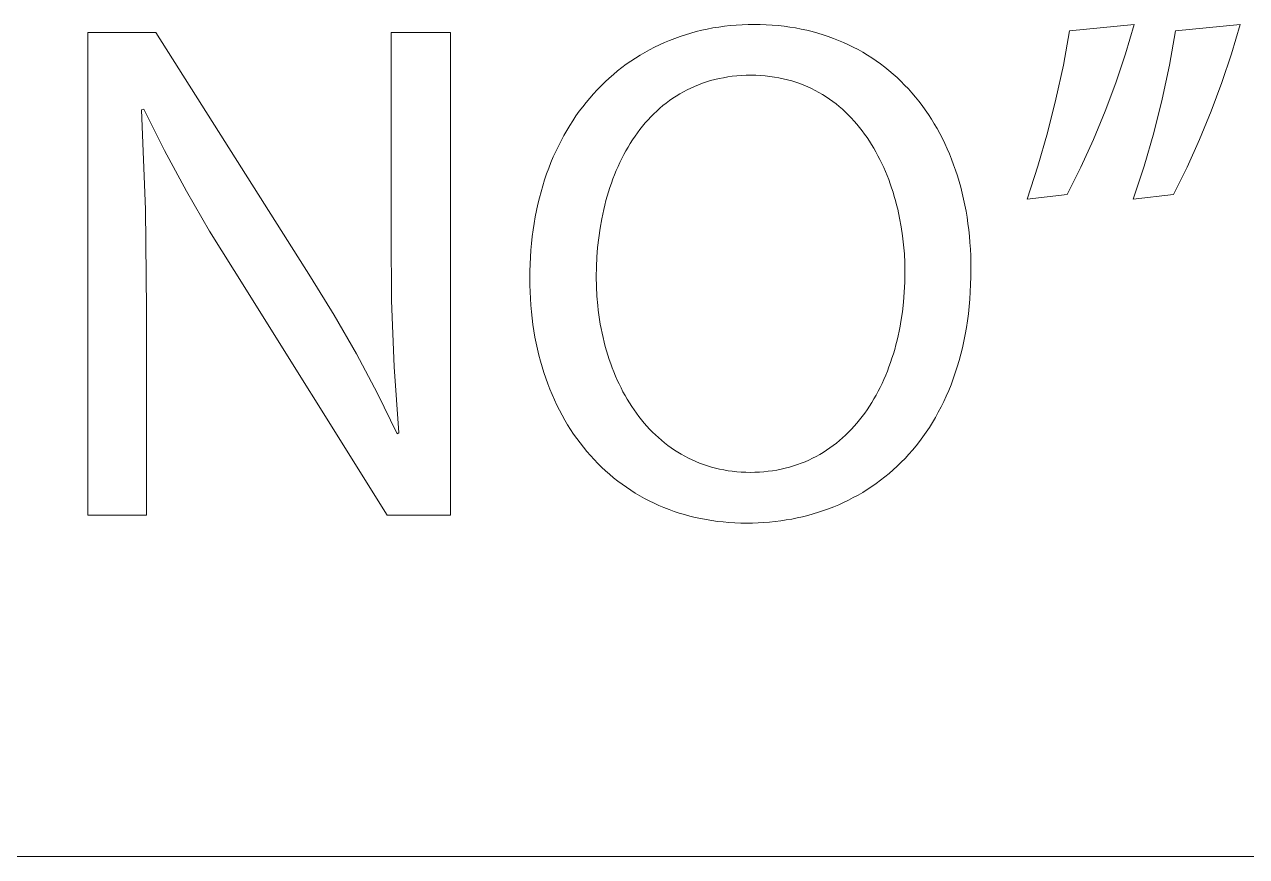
# Model space of a CAD drawing. Header units: millimetres. Extents: x -1283 to 2747, y -259 to 2557.
# Drawn here: x 1832.7 to 1901.5, y -258.7 to -211.9 of the extents above; entities that cross this region are included whole.
import ezdxf

# ---------------------------------------------------------------- set-up
doc = ezdxf.new("R2010")
doc.units = ezdxf.units.MM
doc.header["$MEASUREMENT"] = 0
doc.layers.add('Domyślny', color=7, linetype='Continuous', true_color=0x000000)

msp = doc.modelspace()

# ---------------------------------------------------------------- linework, layer by layer
at = {"layer": 'Domyślny', "color": 18, "lineweight": 15, "true_color": 0x000000}
for p, q in [((1872.088, -211.955), (1872.416, -211.918)), ((1872.416, -211.918), (1872.746, -211.889)), ((1872.746, -211.889), (1873.08, -211.869)), ((1873.08, -211.869), (1873.417, -211.856)), ((1873.417, -211.856), (1873.756, -211.852)), ((1873.756, -211.852), (1874.102, -211.857)), ((1874.102, -211.857), (1874.444, -211.869)), ((1874.444, -211.869), (1874.782, -211.89)), ((1874.782, -211.89), (1875.116, -211.918)), ((1875.116, -211.918), (1875.447, -211.955)), ((1891.526, -212.22), (1895.15, -211.858)), ((1895.15, -211.858), (1894.663, -213.503)), ((1897.485, -212.22), (1901.122, -211.858)), ((1901.122, -211.858), (1900.634, -213.502)), ((1836.247, -239.485), (1836.247, -212.309)), ((1836.247, -212.309), (1840.072, -212.309)), ((1840.072, -212.309), (1848.782, -226.065)), ((1853.331, -223.676), (1853.331, -212.309)), ((1853.331, -212.309), (1856.66, -212.309)), ((1856.66, -212.309), (1856.66, -239.485)), ((1869.294, -212.636), (1869.59, -212.529)), ((1869.59, -212.529), (1869.89, -212.431)), ((1869.89, -212.431), (1870.193, -212.34)), ((1870.193, -212.34), (1870.5, -212.256)), ((1870.5, -212.256), (1870.811, -212.18)), ((1870.811, -212.18), (1871.125, -212.112)), ((1871.125, -212.112), (1871.443, -212.052)), ((1871.443, -212.052), (1871.764, -211.999)), ((1871.764, -211.999), (1872.088, -211.955)), ((1875.447, -211.955), (1875.772, -212)), ((1875.772, -212), (1876.094, -212.052)), ((1876.094, -212.052), (1876.412, -212.113)), ((1876.412, -212.113), (1876.725, -212.181)), ((1876.725, -212.181), (1877.034, -212.257)), ((1877.034, -212.257), (1877.339, -212.34)), ((1877.339, -212.34), (1877.639, -212.431)), ((1877.639, -212.431), (1877.935, -212.529)), ((1877.935, -212.529), (1878.226, -212.635)), ((1891.171, -214.144), (1891.526, -212.22)), ((1897.142, -214.146), (1897.485, -212.22)), ((1867.604, -213.427), (1867.875, -213.277)), ((1867.875, -213.277), (1868.151, -213.134)), ((1868.151, -213.134), (1868.43, -212.999)), ((1868.43, -212.999), (1868.714, -212.87)), ((1868.714, -212.87), (1869.002, -212.749)), ((1869.002, -212.749), (1869.294, -212.636)), ((1878.226, -212.635), (1878.513, -212.748)), ((1878.513, -212.748), (1878.795, -212.868)), ((1878.795, -212.868), (1879.073, -212.995)), ((1879.073, -212.995), (1879.346, -213.129)), ((1879.346, -213.129), (1879.614, -213.271)), ((1879.614, -213.271), (1879.877, -213.419)), ((1866.564, -214.096), (1866.817, -213.918)), ((1866.817, -213.918), (1867.075, -213.747)), ((1867.075, -213.747), (1867.337, -213.583)), ((1867.337, -213.583), (1867.604, -213.427)), ((1879.877, -213.419), (1880.136, -213.574)), ((1880.136, -213.574), (1880.39, -213.735)), ((1880.39, -213.735), (1880.638, -213.904)), ((1880.638, -213.904), (1880.882, -214.079)), ((1894.663, -213.503), (1894.119, -215.131)), ((1900.634, -213.502), (1900.091, -215.13)), ((1865.599, -214.874), (1865.833, -214.67)), ((1865.833, -214.67), (1866.072, -214.472)), ((1866.072, -214.472), (1866.315, -214.28)), ((1866.315, -214.28), (1866.564, -214.096)), ((1880.882, -214.079), (1881.121, -214.26)), ((1881.121, -214.26), (1881.354, -214.448)), ((1881.354, -214.448), (1881.582, -214.643)), ((1881.582, -214.643), (1881.806, -214.843)), ((1890.755, -216.055), (1891.171, -214.144)), ((1896.732, -216.058), (1897.142, -214.146)), ((1864.928, -215.527), (1865.146, -215.303)), ((1865.146, -215.303), (1865.37, -215.085)), ((1865.37, -215.085), (1865.599, -214.874)), ((1870.406, -215.337), (1870.192, -215.433)), ((1870.625, -215.247), (1870.406, -215.337)), ((1870.848, -215.164), (1870.625, -215.247)), ((1871.076, -215.087), (1870.848, -215.164)), ((1871.307, -215.017), (1871.076, -215.087)), ((1871.543, -214.954), (1871.307, -215.017)), ((1871.783, -214.898), (1871.543, -214.954)), ((1872.027, -214.849), (1871.783, -214.898)), ((1872.276, -214.807), (1872.027, -214.849)), ((1872.529, -214.773), (1872.276, -214.807)), ((1872.786, -214.746), (1872.529, -214.773)), ((1873.047, -214.727), (1872.786, -214.746)), ((1873.312, -214.715), (1873.047, -214.727)), ((1873.582, -214.711), (1873.312, -214.715)), ((1873.854, -214.715), (1873.582, -214.711)), ((1874.123, -214.727), (1873.854, -214.715)), ((1874.386, -214.748), (1874.123, -214.727)), ((1874.646, -214.776), (1874.386, -214.748)), ((1874.9, -214.812), (1874.646, -214.776)), ((1875.151, -214.855), (1874.9, -214.812)), ((1875.397, -214.906), (1875.151, -214.855)), ((1875.638, -214.965), (1875.397, -214.906)), ((1875.875, -215.03), (1875.638, -214.965)), ((1876.108, -215.103), (1875.875, -215.03)), ((1876.336, -215.183), (1876.108, -215.103)), ((1876.56, -215.269), (1876.336, -215.183)), ((1876.779, -215.362), (1876.56, -215.269)), ((1876.994, -215.462), (1876.779, -215.362)), ((1881.806, -214.843), (1882.024, -215.05)), ((1882.024, -215.05), (1882.236, -215.263)), ((1882.236, -215.263), (1882.444, -215.482)), ((1894.119, -215.131), (1893.519, -216.74)), ((1900.091, -215.13), (1899.493, -216.737)), ((1864.303, -216.238), (1864.506, -215.995)), ((1864.506, -215.995), (1864.714, -215.758)), ((1864.714, -215.758), (1864.928, -215.527)), ((1869.182, -216.009), (1868.993, -216.141)), ((1869.375, -215.881), (1869.182, -216.009)), ((1869.573, -215.76), (1869.375, -215.881)), ((1869.775, -215.645), (1869.573, -215.76)), ((1869.981, -215.536), (1869.775, -215.645)), ((1870.192, -215.433), (1869.981, -215.536)), ((1877.205, -215.568), (1876.994, -215.462)), ((1877.411, -215.68), (1877.205, -215.568)), ((1877.612, -215.799), (1877.411, -215.68)), ((1877.81, -215.923), (1877.612, -215.799)), ((1878.003, -216.054), (1877.81, -215.923)), ((1878.191, -216.19), (1878.003, -216.054)), ((1882.444, -215.482), (1882.646, -215.707)), ((1882.646, -215.707), (1882.842, -215.938)), ((1882.842, -215.938), (1883.033, -216.175)), ((1890.276, -217.952), (1890.755, -216.055)), ((1896.257, -217.956), (1896.732, -216.058)), ((1839.388, -216.617), (1839.267, -216.657)), ((1839.267, -216.657), (1839.494, -222.265)), ((1840.553, -218.946), (1839.388, -216.617)), ((1863.729, -217.004), (1863.915, -216.743)), ((1863.915, -216.743), (1864.106, -216.487)), ((1864.106, -216.487), (1864.303, -216.238)), ((1868.278, -216.729), (1868.11, -216.889)), ((1868.45, -216.574), (1868.278, -216.729)), ((1868.627, -216.424), (1868.45, -216.574)), ((1868.808, -216.28), (1868.627, -216.424)), ((1868.993, -216.141), (1868.808, -216.28)), ((1878.376, -216.331), (1878.191, -216.19)), ((1878.556, -216.478), (1878.376, -216.331)), ((1878.731, -216.631), (1878.556, -216.478)), ((1878.902, -216.788), (1878.731, -216.631)), ((1883.033, -216.175), (1883.219, -216.418)), ((1883.219, -216.418), (1883.399, -216.666)), ((1883.399, -216.666), (1883.573, -216.92)), ((1893.519, -216.74), (1892.864, -218.326)), ((1899.493, -216.737), (1898.841, -218.324)), ((1863.374, -217.545), (1863.548, -217.272)), ((1863.548, -217.272), (1863.729, -217.004)), ((1867.631, -217.4), (1867.48, -217.58)), ((1867.787, -217.225), (1867.631, -217.4)), ((1867.946, -217.054), (1867.787, -217.225)), ((1868.11, -216.889), (1867.946, -217.054)), ((1879.069, -216.951), (1878.902, -216.788)), ((1879.232, -217.118), (1879.069, -216.951)), ((1879.39, -217.29), (1879.232, -217.118)), ((1879.544, -217.467), (1879.39, -217.29)), ((1883.573, -216.92), (1883.742, -217.179)), ((1883.742, -217.179), (1883.905, -217.444)), ((1883.905, -217.444), (1884.062, -217.715)), ((1862.886, -218.401), (1863.043, -218.11)), ((1863.043, -218.11), (1863.205, -217.825)), ((1863.205, -217.825), (1863.374, -217.545)), ((1867.191, -217.954), (1867.053, -218.148)), ((1867.334, -217.765), (1867.191, -217.954)), ((1867.48, -217.58), (1867.334, -217.765)), ((1879.693, -217.649), (1879.544, -217.467)), ((1879.838, -217.835), (1879.693, -217.649)), ((1879.979, -218.025), (1879.838, -217.835)), ((1880.116, -218.219), (1879.979, -218.025)), ((1884.062, -217.715), (1884.213, -217.99)), ((1884.213, -217.99), (1884.358, -218.271)), ((1889.737, -219.833), (1890.276, -217.952)), ((1895.716, -219.835), (1896.257, -217.956)), ((1862.591, -219), (1862.736, -218.698)), ((1862.736, -218.698), (1862.886, -218.401)), ((1866.663, -218.756), (1866.542, -218.967)), ((1866.789, -218.549), (1866.663, -218.756)), ((1866.919, -218.347), (1866.789, -218.549)), ((1867.053, -218.148), (1866.919, -218.347)), ((1880.248, -218.417), (1880.116, -218.219)), ((1880.376, -218.619), (1880.248, -218.417)), ((1880.5, -218.824), (1880.376, -218.619)), ((1880.62, -219.033), (1880.5, -218.824)), ((1884.358, -218.271), (1884.498, -218.557)), ((1884.498, -218.557), (1884.631, -218.848)), ((1892.864, -218.326), (1892.155, -219.889)), ((1898.841, -218.324), (1898.136, -219.888)), ((1841.79, -221.238), (1840.553, -218.946)), ((1862.322, -219.622), (1862.453, -219.309)), ((1862.453, -219.309), (1862.591, -219)), ((1866.312, -219.4), (1866.203, -219.622)), ((1866.425, -219.181), (1866.312, -219.4)), ((1866.542, -218.967), (1866.425, -219.181)), ((1880.735, -219.246), (1880.62, -219.033)), ((1880.846, -219.462), (1880.735, -219.246)), ((1880.952, -219.681), (1880.846, -219.462)), ((1884.631, -218.848), (1884.759, -219.144)), ((1884.759, -219.144), (1884.88, -219.445)), ((1884.88, -219.445), (1884.995, -219.751)), ((1862.078, -220.266), (1862.197, -219.941)), ((1862.197, -219.941), (1862.322, -219.622)), ((1865.999, -220.077), (1865.903, -220.31)), ((1866.099, -219.848), (1865.999, -220.077)), ((1866.203, -219.622), (1866.099, -219.848)), ((1881.055, -219.903), (1880.952, -219.681)), ((1881.153, -220.128), (1881.055, -219.903)), ((1881.247, -220.355), (1881.153, -220.128)), ((1884.995, -219.751), (1885.104, -220.062)), ((1885.104, -220.062), (1885.207, -220.377)), ((1889.138, -221.695), (1889.737, -219.833)), ((1892.155, -219.889), (1891.392, -221.427)), ((1895.11, -221.695), (1895.716, -219.835)), ((1898.136, -219.888), (1897.378, -221.427)), ((1861.86, -220.931), (1861.966, -220.596)), ((1861.966, -220.596), (1862.078, -220.266)), ((1865.724, -220.785), (1865.641, -221.027)), ((1865.812, -220.546), (1865.724, -220.785)), ((1865.903, -220.31), (1865.812, -220.546)), ((1881.337, -220.586), (1881.247, -220.355)), ((1881.422, -220.818), (1881.337, -220.586)), ((1881.503, -221.053), (1881.422, -220.818)), ((1885.207, -220.377), (1885.304, -220.697)), ((1885.304, -220.697), (1885.394, -221.022)), ((1843.098, -223.491), (1841.79, -221.238)), ((1861.67, -221.617), (1861.762, -221.271)), ((1861.762, -221.271), (1861.86, -220.931)), ((1865.488, -221.52), (1865.417, -221.771)), ((1865.562, -221.272), (1865.488, -221.52)), ((1865.641, -221.027), (1865.562, -221.272)), ((1881.58, -221.291), (1881.503, -221.053)), ((1881.653, -221.53), (1881.58, -221.291)), ((1881.722, -221.771), (1881.653, -221.53)), ((1885.394, -221.022), (1885.478, -221.351)), ((1885.478, -221.351), (1885.555, -221.685)), ((1891.392, -221.427), (1889.138, -221.695)), ((1897.378, -221.427), (1895.11, -221.695)), ((1839.494, -222.265), (1839.549, -227.877)), ((1861.507, -222.323), (1861.585, -221.968)), ((1861.585, -221.968), (1861.67, -221.617)), ((1865.351, -222.025), (1865.29, -222.28)), ((1865.417, -221.771), (1865.351, -222.025)), ((1881.786, -222.014), (1881.722, -221.771)), ((1881.846, -222.259), (1881.786, -222.014)), ((1881.954, -222.753), (1881.846, -222.259)), ((1885.555, -221.685), (1885.626, -222.022)), ((1885.626, -222.022), (1885.691, -222.364)), ((1861.372, -223.05), (1861.436, -222.684)), ((1861.436, -222.684), (1861.507, -222.323)), ((1865.179, -222.799), (1865.085, -223.327)), ((1865.232, -222.539), (1865.179, -222.799)), ((1865.29, -222.28), (1865.232, -222.539)), ((1882.045, -223.252), (1881.954, -222.753)), ((1885.691, -222.364), (1885.749, -222.711)), ((1885.749, -222.711), (1885.8, -223.061)), ((1844.474, -225.702), (1843.098, -223.491)), ((1861.266, -223.796), (1861.315, -223.42)), ((1861.315, -223.42), (1861.372, -223.05)), ((1865.085, -223.327), (1865.008, -223.862)), ((1882.12, -223.754), (1882.045, -223.252)), ((1885.8, -223.061), (1885.844, -223.415)), ((1885.844, -223.415), (1885.882, -223.774)), ((1853.35, -227.402), (1853.331, -223.676)), ((1861.189, -224.56), (1861.224, -224.176)), ((1861.224, -224.176), (1861.266, -223.796)), ((1865.008, -223.862), (1864.949, -224.405)), ((1882.177, -224.26), (1882.12, -223.754)), ((1882.219, -224.767), (1882.177, -224.26)), ((1885.882, -223.774), (1885.913, -224.136)), ((1885.913, -224.136), (1885.938, -224.502)), ((1861.143, -225.344), (1861.162, -224.95)), ((1861.162, -224.95), (1861.189, -224.56)), ((1864.906, -224.953), (1864.88, -225.507)), ((1864.949, -224.405), (1864.906, -224.953)), ((1882.243, -225.275), (1882.219, -224.767)), ((1885.938, -224.502), (1885.955, -224.872)), ((1885.955, -224.872), (1885.965, -225.245)), ((1853.103, -239.485), (1844.474, -225.702)), ((1861.131, -225.742), (1861.143, -225.344)), ((1864.88, -225.507), (1864.872, -226.065)), ((1882.251, -225.783), (1882.243, -225.275)), ((1885.965, -225.245), (1885.969, -225.622)), ((1885.969, -225.622), (1885.965, -226.057)), ((1848.782, -226.065), (1850.111, -228.211)), ((1861.128, -226.145), (1861.131, -225.742)), ((1861.131, -226.529), (1861.128, -226.145)), ((1864.872, -226.065), (1864.881, -226.606)), ((1882.215, -226.925), (1882.242, -226.357)), ((1882.242, -226.357), (1882.251, -225.783)), ((1885.965, -226.057), (1885.952, -226.486)), ((1861.142, -226.909), (1861.131, -226.529)), ((1861.16, -227.284), (1861.142, -226.909)), ((1864.881, -226.606), (1864.908, -227.144)), ((1882.169, -227.485), (1882.215, -226.925)), ((1885.932, -226.908), (1885.903, -227.324)), ((1885.952, -226.486), (1885.932, -226.908)), ((1853.493, -231.125), (1853.35, -227.402)), ((1861.186, -227.656), (1861.16, -227.284)), ((1861.218, -228.023), (1861.186, -227.656)), ((1864.908, -227.144), (1864.954, -227.676)), ((1864.954, -227.676), (1864.984, -227.94)), ((1882.106, -228.037), (1882.169, -227.485)), ((1885.867, -227.733), (1885.823, -228.136)), ((1885.903, -227.324), (1885.867, -227.733)), ((1839.549, -227.877), (1839.549, -239.485)), ((1850.111, -228.211), (1851.369, -230.4)), ((1861.258, -228.386), (1861.218, -228.023)), ((1861.304, -228.745), (1861.258, -228.386)), ((1864.984, -227.94), (1865.018, -228.202)), ((1865.018, -228.202), (1865.056, -228.463)), ((1882.024, -228.579), (1882.106, -228.037)), ((1885.823, -228.136), (1885.771, -228.533)), ((1861.358, -229.1), (1861.304, -228.745)), ((1861.418, -229.45), (1861.358, -229.1)), ((1865.056, -228.463), (1865.099, -228.722)), ((1865.099, -228.722), (1865.146, -228.978)), ((1865.146, -228.978), (1865.198, -229.233)), ((1881.869, -229.374), (1881.925, -229.112)), ((1881.925, -229.112), (1881.977, -228.847)), ((1881.977, -228.847), (1882.024, -228.579)), ((1885.711, -228.922), (1885.644, -229.305)), ((1885.771, -228.533), (1885.711, -228.922)), ((1861.485, -229.795), (1861.418, -229.45)), ((1861.559, -230.136), (1861.485, -229.795)), ((1865.198, -229.233), (1865.254, -229.486)), ((1865.254, -229.486), (1865.315, -229.736)), ((1865.315, -229.736), (1865.38, -229.985)), ((1881.743, -229.891), (1881.808, -229.634)), ((1881.808, -229.634), (1881.869, -229.374)), ((1885.569, -229.682), (1885.487, -230.052)), ((1885.644, -229.305), (1885.569, -229.682)), ((1851.369, -230.4), (1852.555, -232.629)), ((1861.639, -230.472), (1861.559, -230.136)), ((1861.726, -230.804), (1861.639, -230.472)), ((1865.38, -229.985), (1865.449, -230.23)), ((1865.449, -230.23), (1865.522, -230.473)), ((1865.522, -230.473), (1865.6, -230.714)), ((1881.522, -230.644), (1881.6, -230.396)), ((1881.6, -230.396), (1881.674, -230.145)), ((1881.674, -230.145), (1881.743, -229.891)), ((1885.398, -230.416), (1885.302, -230.773)), ((1885.487, -230.052), (1885.398, -230.416)), ((1853.761, -234.842), (1853.493, -231.125)), ((1861.82, -231.131), (1861.726, -230.804)), ((1861.92, -231.452), (1861.82, -231.131)), ((1865.6, -230.714), (1865.683, -230.951)), ((1865.683, -230.951), (1865.769, -231.186)), ((1865.769, -231.186), (1865.86, -231.418)), ((1881.262, -231.368), (1881.353, -231.13)), ((1881.353, -231.13), (1881.44, -230.889)), ((1881.44, -230.889), (1881.522, -230.644)), ((1885.199, -231.123), (1885.088, -231.467)), ((1885.302, -230.773), (1885.199, -231.123)), ((1862.026, -231.77), (1861.92, -231.452)), ((1862.139, -232.082), (1862.026, -231.77)), ((1865.86, -231.418), (1865.955, -231.647)), ((1865.955, -231.647), (1866.054, -231.872)), ((1866.054, -231.872), (1866.157, -232.095)), ((1880.964, -232.061), (1881.068, -231.834)), ((1881.068, -231.834), (1881.167, -231.603)), ((1881.167, -231.603), (1881.262, -231.368)), ((1884.971, -231.804), (1884.848, -232.134)), ((1885.088, -231.467), (1884.971, -231.804)), ((1862.258, -232.389), (1862.139, -232.082)), ((1862.383, -232.691), (1862.258, -232.389)), ((1866.157, -232.095), (1866.265, -232.313)), ((1866.265, -232.313), (1866.376, -232.529)), ((1866.376, -232.529), (1866.492, -232.741)), ((1880.628, -232.72), (1880.744, -232.504)), ((1880.744, -232.504), (1880.856, -232.285)), ((1880.856, -232.285), (1880.964, -232.061)), ((1884.717, -232.458), (1884.581, -232.775)), ((1884.848, -232.134), (1884.717, -232.458)), ((1852.555, -232.629), (1853.667, -234.896)), ((1862.514, -232.987), (1862.383, -232.691)), ((1862.651, -233.279), (1862.514, -232.987)), ((1866.492, -232.741), (1866.612, -232.949)), ((1866.612, -232.949), (1866.736, -233.153)), ((1866.736, -233.153), (1866.865, -233.353)), ((1880.255, -233.343), (1880.383, -233.139)), ((1880.383, -233.139), (1880.508, -232.932)), ((1880.508, -232.932), (1880.628, -232.72)), ((1884.437, -233.085), (1884.288, -233.389)), ((1884.581, -232.775), (1884.437, -233.085)), ((1862.794, -233.565), (1862.651, -233.279)), ((1862.944, -233.846), (1862.794, -233.565)), ((1863.099, -234.122), (1862.944, -233.846)), ((1866.865, -233.353), (1866.997, -233.549)), ((1866.997, -233.549), (1867.133, -233.741)), ((1867.133, -233.741), (1867.274, -233.929)), ((1867.274, -233.929), (1867.418, -234.113)), ((1879.699, -234.112), (1879.844, -233.926)), ((1879.844, -233.926), (1879.985, -233.736)), ((1879.985, -233.736), (1880.122, -233.542)), ((1880.122, -233.542), (1880.255, -233.343)), ((1884.132, -233.686), (1883.97, -233.976)), ((1884.288, -233.389), (1884.132, -233.686)), ((1863.259, -234.392), (1863.099, -234.122)), ((1863.426, -234.656), (1863.259, -234.392)), ((1867.418, -234.113), (1867.567, -234.292)), ((1867.567, -234.292), (1867.719, -234.466)), ((1867.719, -234.466), (1867.875, -234.636)), ((1867.875, -234.636), (1868.036, -234.801)), ((1879.079, -234.806), (1879.24, -234.64)), ((1879.24, -234.64), (1879.397, -234.469)), ((1879.397, -234.469), (1879.55, -234.293)), ((1879.55, -234.293), (1879.699, -234.112)), ((1883.629, -234.536), (1883.449, -234.806)), ((1883.803, -234.259), (1883.629, -234.536)), ((1883.97, -233.976), (1883.803, -234.259)), ((1853.667, -234.896), (1853.761, -234.842)), ((1863.598, -234.915), (1863.426, -234.656)), ((1863.776, -235.168), (1863.598, -234.915)), ((1863.959, -235.415), (1863.776, -235.168)), ((1868.036, -234.801), (1868.2, -234.961)), ((1868.2, -234.961), (1868.369, -235.116)), ((1868.369, -235.116), (1868.541, -235.266)), ((1868.541, -235.266), (1868.717, -235.411)), ((1878.395, -235.419), (1878.572, -235.273)), ((1878.572, -235.273), (1878.745, -235.123)), ((1878.745, -235.123), (1878.914, -234.967)), ((1878.914, -234.967), (1879.079, -234.806)), ((1883.074, -235.325), (1882.877, -235.575)), ((1883.264, -235.069), (1883.074, -235.325)), ((1883.449, -234.806), (1883.264, -235.069)), ((1864.148, -235.657), (1863.959, -235.415)), ((1864.342, -235.892), (1864.148, -235.657)), ((1864.541, -236.122), (1864.342, -235.892)), ((1868.717, -235.411), (1868.897, -235.551)), ((1868.897, -235.551), (1869.081, -235.685)), ((1869.081, -235.685), (1869.268, -235.814)), ((1869.268, -235.814), (1869.46, -235.937)), ((1869.46, -235.937), (1869.655, -236.054)), ((1877.452, -236.061), (1877.649, -235.944)), ((1877.649, -235.944), (1877.841, -235.821)), ((1877.841, -235.821), (1878.03, -235.693)), ((1878.03, -235.693), (1878.214, -235.558)), ((1878.214, -235.558), (1878.395, -235.419)), ((1882.676, -235.818), (1882.469, -236.054)), ((1882.877, -235.575), (1882.676, -235.818)), ((1864.746, -236.345), (1864.541, -236.122)), ((1864.956, -236.563), (1864.746, -236.345)), ((1865.171, -236.774), (1864.956, -236.563)), ((1869.655, -236.054), (1869.854, -236.165)), ((1869.854, -236.165), (1870.057, -236.271)), ((1870.057, -236.271), (1870.264, -236.37)), ((1870.264, -236.37), (1870.474, -236.464)), ((1870.474, -236.464), (1870.688, -236.551)), ((1870.688, -236.551), (1870.906, -236.632)), ((1870.906, -236.632), (1871.128, -236.706)), ((1871.128, -236.706), (1871.353, -236.774)), ((1875.745, -236.777), (1875.972, -236.71)), ((1875.972, -236.71), (1876.194, -236.636)), ((1876.194, -236.636), (1876.414, -236.556)), ((1876.414, -236.556), (1876.629, -236.469)), ((1876.629, -236.469), (1876.84, -236.377)), ((1876.84, -236.377), (1877.048, -236.277)), ((1877.048, -236.277), (1877.252, -236.172)), ((1877.252, -236.172), (1877.452, -236.061)), ((1882.039, -236.505), (1881.817, -236.721)), ((1882.257, -236.283), (1882.039, -236.505)), ((1882.469, -236.054), (1882.257, -236.283)), ((1865.391, -236.979), (1865.171, -236.774)), ((1865.616, -237.178), (1865.391, -236.979)), ((1865.846, -237.371), (1865.616, -237.178)), ((1866.081, -237.557), (1865.846, -237.371)), ((1871.353, -236.774), (1871.582, -236.835)), ((1871.582, -236.835), (1871.814, -236.889)), ((1871.814, -236.889), (1872.05, -236.936)), ((1872.05, -236.936), (1872.29, -236.976)), ((1872.29, -236.976), (1872.533, -237.01)), ((1872.533, -237.01), (1872.78, -237.036)), ((1872.78, -237.036), (1873.03, -237.055)), ((1873.03, -237.055), (1873.284, -237.066)), ((1873.284, -237.066), (1873.542, -237.07)), ((1873.542, -237.07), (1873.801, -237.066)), ((1873.801, -237.066), (1874.057, -237.055)), ((1874.057, -237.055), (1874.309, -237.036)), ((1874.309, -237.036), (1874.557, -237.011)), ((1874.557, -237.011), (1874.802, -236.978)), ((1874.802, -236.978), (1875.043, -236.938)), ((1875.043, -236.938), (1875.281, -236.891)), ((1875.281, -236.891), (1875.515, -236.837)), ((1875.515, -236.837), (1875.745, -236.777)), ((1881.122, -237.325), (1880.881, -237.513)), ((1881.358, -237.131), (1881.122, -237.325)), ((1881.59, -236.929), (1881.358, -237.131)), ((1881.817, -236.721), (1881.59, -236.929)), ((1866.321, -237.736), (1866.081, -237.557)), ((1866.565, -237.909), (1866.321, -237.736)), ((1866.814, -238.076), (1866.565, -237.909)), ((1867.068, -238.236), (1866.814, -238.076)), ((1880.131, -238.035), (1879.873, -238.195)), ((1880.385, -237.868), (1880.131, -238.035)), ((1880.635, -237.694), (1880.385, -237.868)), ((1880.881, -237.513), (1880.635, -237.694)), ((1867.326, -238.389), (1867.068, -238.236)), ((1867.589, -238.535), (1867.326, -238.389)), ((1867.856, -238.674), (1867.589, -238.535)), ((1868.127, -238.806), (1867.856, -238.674)), ((1878.8, -238.765), (1878.522, -238.89)), ((1879.074, -238.633), (1878.8, -238.765)), ((1879.344, -238.494), (1879.074, -238.633)), ((1879.61, -238.348), (1879.344, -238.494)), ((1879.873, -238.195), (1879.61, -238.348)), ((1868.403, -238.932), (1868.127, -238.806)), ((1868.683, -239.05), (1868.403, -238.932)), ((1868.967, -239.161), (1868.683, -239.05)), ((1869.255, -239.265), (1868.967, -239.161)), ((1869.547, -239.361), (1869.255, -239.265)), ((1869.843, -239.45), (1869.547, -239.361)), ((1870.143, -239.532), (1869.843, -239.45)), ((1877.082, -239.41), (1876.785, -239.492)), ((1877.377, -239.32), (1877.082, -239.41)), ((1877.668, -239.223), (1877.377, -239.32)), ((1877.956, -239.119), (1877.668, -239.223)), ((1878.241, -239.008), (1877.956, -239.119)), ((1878.522, -238.89), (1878.241, -239.008)), ((1839.549, -239.485), (1836.247, -239.485)), ((1856.66, -239.485), (1853.103, -239.485)), ((1870.447, -239.607), (1870.143, -239.532)), ((1870.754, -239.673), (1870.447, -239.607)), ((1871.065, -239.733), (1870.754, -239.673)), ((1871.38, -239.784), (1871.065, -239.733)), ((1871.698, -239.828), (1871.38, -239.784)), ((1872.02, -239.864), (1871.698, -239.828)), ((1872.345, -239.892), (1872.02, -239.864)), ((1872.673, -239.912), (1872.345, -239.892)), ((1873.005, -239.924), (1872.673, -239.912)), ((1873.34, -239.928), (1873.005, -239.924)), ((1873.665, -239.925), (1873.34, -239.928)), ((1873.987, -239.914), (1873.665, -239.925)), ((1874.307, -239.896), (1873.987, -239.914)), ((1874.625, -239.87), (1874.307, -239.896)), ((1874.941, -239.838), (1874.625, -239.87)), ((1875.255, -239.798), (1874.941, -239.838)), ((1875.566, -239.751), (1875.255, -239.798)), ((1875.875, -239.697), (1875.566, -239.751)), ((1876.181, -239.636), (1875.875, -239.697)), ((1876.484, -239.568), (1876.181, -239.636)), ((1876.785, -239.492), (1876.484, -239.568)), ((2743.172, -258.7), (-1283.244, -258.7)), ((2743.172, -258.7), (1223.936, -258.7))]:
    msp.add_line(p, q, dxfattribs=at)

doc.saveas('drawing.dxf')
